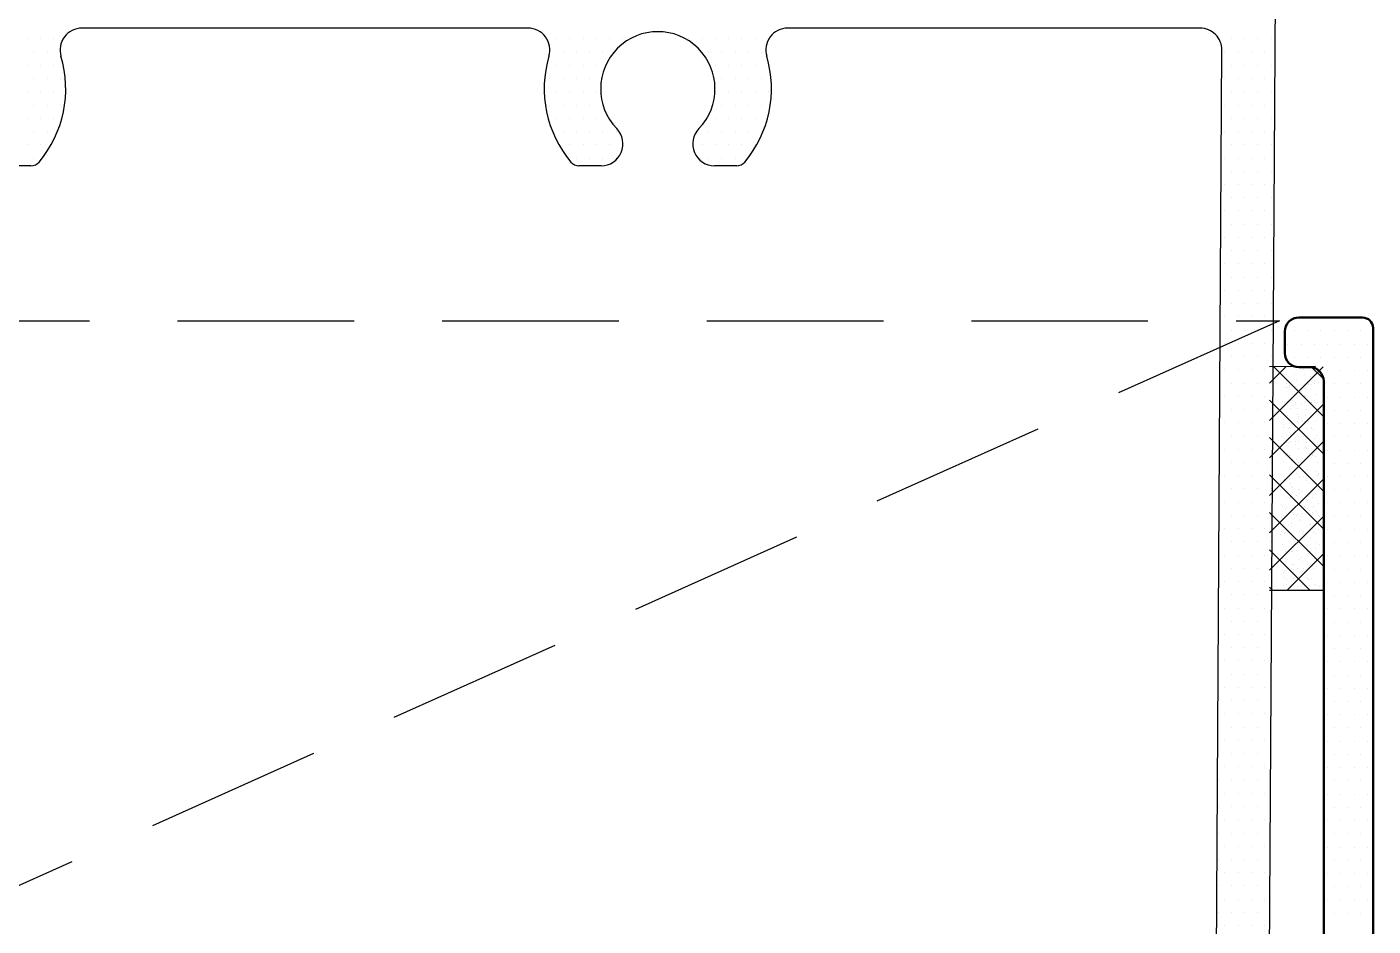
# Model space of a CAD drawing. Header units: inches. Extents: x 3.8 to 36.3, y 0.9 to 43.6.
# Drawn here: x 8.806 to 10.713, y 6.39 to 7.664 of the extents above; entities that cross this region are included whole.
import ezdxf

# ---------------------------------------------------------------- set-up
doc = ezdxf.new("R2010")
doc.units = ezdxf.units.IN
doc.header["$MEASUREMENT"] = 0
doc.linetypes.add('HIDDEN', pattern=[0.375, 0.25, -0.125])
for name, color, linetype in [('R-SWTS-DET1', 1, 'Continuous'), ('R-SWTS-DET3', 5, 'Continuous'), ('R-SWTS-PAT1', 5, 'Continuous')]:
    doc.layers.add(name, color=color, linetype=linetype)

msp = doc.modelspace()

# ---------------------------------------------------------------- linework, layer by layer
at = {"layer": 'R-SWTS-DET1', "lineweight": 30}
for p, q in [((10.57459, 7.7217), (10.56255, 5.75187)), ((9.51573, 7.66179), (8.88364, 7.66179)), ((10.46804, 7.66179), (9.88364, 7.66179)), ((10.48814, 5.84833), (10.49904, 7.6306)), ((8.8114, 7.46679), (8.78006, 7.46679)), ((9.61931, 7.46679), (9.58797, 7.46679)), ((9.8114, 7.46679), (9.78006, 7.46679))]:
    msp.add_line(p, q, dxfattribs=at)
at = {"layer": 'R-SWTS-DET1', "lineweight": 50}
for p, q in [((10.6982, 7.25183), (10.6082, 7.25183)), ((10.5882, 7.23183), (10.5882, 7.20149)), ((10.7132, 5.39183), (10.7132, 7.23683)), ((10.6082, 7.18149), (10.6232, 7.18149)), ((10.6432, 7.16149), (10.6432, 6.03446))]:
    msp.add_line(p, q, dxfattribs=at)
at = {"layer": 'R-SWTS-DET1'}
for p, q in [((10.63141, 7.18249), (10.5666, 7.18183)), ((10.6432, 6.86528), (10.5666, 6.86528))]:
    msp.add_line(p, q, dxfattribs=at)
at = {"layer": 'R-SWTS-DET1', "lineweight": 30}
for centre, radius, start, end in [((8.88364, 7.63079), 0.031, 90, 196.64604), ((9.51573, 7.63079), 0.031, 343.35396, 90), ((9.69969, 7.57579), 0.081, 315.85883, 224.14117), ((9.88364, 7.63079), 0.031, 90, 196.64604), ((10.46804, 7.63079), 0.031, 359.65, 90), ((8.69969, 7.57579), 0.161, 319.92157, 16.64604), ((9.69969, 7.57579), 0.161, 163.35396, 220.07843), ((9.69969, 7.57579), 0.161, 319.92157, 16.64604), ((9.61931, 7.49779), 0.031, 270, 44.14117), ((9.78006, 7.49779), 0.031, 135.85883, 270), ((8.8114, 7.48179), 0.015, 270, 319.92157), ((9.58797, 7.48179), 0.015, 220.07843, 270), ((9.8114, 7.48179), 0.015, 270, 319.92157)]:
    msp.add_arc(centre, radius, start, end, dxfattribs=at)
at = {"layer": 'R-SWTS-DET1', "lineweight": 50}
for centre, radius, start, end in [((10.6082, 7.23183), 0.02, 90, 180), ((10.6982, 7.23683), 0.015, 0, 90), ((10.6082, 7.20149), 0.02, 180, 270), ((10.6232, 7.16149), 0.02, 0, 90)]:
    msp.add_arc(centre, radius, start, end, dxfattribs=at)
at = {"layer": 'R-SWTS-DET3', "linetype": 'HIDDEN'}
for p, q in [((6.39424, 7.24707), (10.58059, 7.24707)), ((10.58059, 7.24707), (6.39424, 5.37207))]:
    msp.add_line(p, q, dxfattribs=at)
at = {"layer": 'R-SWTS-PAT1'}
for p, q in [((8.80618, 7.64649), (8.80618, 7.64649)), ((8.82493, 7.64649), (8.82493, 7.64649)), ((8.84368, 7.64649), (8.84368, 7.64649)), ((9.55618, 7.64649), (9.55618, 7.64649)), ((9.57493, 7.64649), (9.57493, 7.64649)), ((9.59368, 7.64649), (9.59368, 7.64649)), ((9.61243, 7.64649), (9.61243, 7.64649)), ((9.63118, 7.64649), (9.63118, 7.64649)), ((9.64993, 7.64649), (9.64993, 7.64649)), ((9.74368, 7.64649), (9.74368, 7.64649)), ((9.76243, 7.64649), (9.76243, 7.64649)), ((9.78118, 7.64649), (9.78118, 7.64649)), ((9.79993, 7.64649), (9.79993, 7.64649)), ((9.81868, 7.64649), (9.81868, 7.64649)), ((9.83743, 7.64649), (9.83743, 7.64649)), ((9.85618, 7.64649), (9.85618, 7.64649)), ((10.51243, 7.64649), (10.51243, 7.64649)), ((10.53118, 7.64649), (10.53118, 7.64649)), ((10.54993, 7.64649), (10.54993, 7.64649)), ((10.56868, 7.64649), (10.56868, 7.64649)), ((8.81555, 7.62774), (8.81555, 7.62774)), ((8.8343, 7.62774), (8.8343, 7.62774)), ((9.5468, 7.62774), (9.5468, 7.62774)), ((9.56555, 7.62774), (9.56555, 7.62774)), ((9.5843, 7.62774), (9.5843, 7.62774)), ((9.60305, 7.62774), (9.60305, 7.62774)), ((9.6218, 7.62774), (9.6218, 7.62774)), ((9.7718, 7.62774), (9.7718, 7.62774)), ((9.79055, 7.62774), (9.79055, 7.62774)), ((9.8093, 7.62774), (9.8093, 7.62774)), ((9.82805, 7.62774), (9.82805, 7.62774)), ((9.8468, 7.62774), (9.8468, 7.62774)), ((10.50305, 7.62774), (10.50305, 7.62774)), ((10.5218, 7.62774), (10.5218, 7.62774)), ((10.54055, 7.62774), (10.54055, 7.62774)), ((10.5593, 7.62774), (10.5593, 7.62774)), ((8.80618, 7.60899), (8.80618, 7.60899)), ((8.82493, 7.60899), (8.82493, 7.60899)), ((8.84368, 7.60899), (8.84368, 7.60899)), ((9.55618, 7.60899), (9.55618, 7.60899)), ((9.57493, 7.60899), (9.57493, 7.60899)), ((9.59368, 7.60899), (9.59368, 7.60899)), ((9.61243, 7.60899), (9.61243, 7.60899)), ((9.78118, 7.60899), (9.78118, 7.60899)), ((9.79993, 7.60899), (9.79993, 7.60899)), ((9.81868, 7.60899), (9.81868, 7.60899)), ((9.83743, 7.60899), (9.83743, 7.60899)), ((9.85618, 7.60899), (9.85618, 7.60899)), ((10.51243, 7.60899), (10.51243, 7.60899)), ((10.53118, 7.60899), (10.53118, 7.60899)), ((10.54993, 7.60899), (10.54993, 7.60899)), ((10.56868, 7.60899), (10.56868, 7.60899)), ((8.81555, 7.59024), (8.81555, 7.59024)), ((8.8343, 7.59024), (8.8343, 7.59024)), ((8.85305, 7.59024), (8.85305, 7.59024)), ((9.5468, 7.59024), (9.5468, 7.59024)), ((9.56555, 7.59024), (9.56555, 7.59024)), ((9.5843, 7.59024), (9.5843, 7.59024)), ((9.60305, 7.59024), (9.60305, 7.59024)), ((9.79055, 7.59024), (9.79055, 7.59024)), ((9.8093, 7.59024), (9.8093, 7.59024)), ((9.82805, 7.59024), (9.82805, 7.59024)), ((9.8468, 7.59024), (9.8468, 7.59024)), ((10.50305, 7.59024), (10.50305, 7.59024)), ((10.5218, 7.59024), (10.5218, 7.59024)), ((10.54055, 7.59024), (10.54055, 7.59024)), ((10.5593, 7.59024), (10.5593, 7.59024)), ((8.80618, 7.57149), (8.80618, 7.57149)), ((8.82493, 7.57149), (8.82493, 7.57149)), ((8.84368, 7.57149), (8.84368, 7.57149)), ((9.55618, 7.57149), (9.55618, 7.57149)), ((9.57493, 7.57149), (9.57493, 7.57149)), ((9.59368, 7.57149), (9.59368, 7.57149)), ((9.61243, 7.57149), (9.61243, 7.57149)), ((9.78118, 7.57149), (9.78118, 7.57149)), ((9.79993, 7.57149), (9.79993, 7.57149)), ((9.81868, 7.57149), (9.81868, 7.57149)), ((9.83743, 7.57149), (9.83743, 7.57149)), ((9.85618, 7.57149), (9.85618, 7.57149)), ((10.51243, 7.57149), (10.51243, 7.57149)), ((10.53118, 7.57149), (10.53118, 7.57149)), ((10.54993, 7.57149), (10.54993, 7.57149)), ((10.56868, 7.57149), (10.56868, 7.57149)), ((8.81555, 7.55274), (8.81555, 7.55274)), ((8.8343, 7.55274), (8.8343, 7.55274)), ((8.85305, 7.55274), (8.85305, 7.55274)), ((9.5468, 7.55274), (9.5468, 7.55274)), ((9.56555, 7.55274), (9.56555, 7.55274)), ((9.5843, 7.55274), (9.5843, 7.55274)), ((9.60305, 7.55274), (9.60305, 7.55274)), ((9.6218, 7.55274), (9.6218, 7.55274)), ((9.79055, 7.55274), (9.79055, 7.55274)), ((9.8093, 7.55274), (9.8093, 7.55274)), ((9.82805, 7.55274), (9.82805, 7.55274)), ((9.8468, 7.55274), (9.8468, 7.55274)), ((10.50305, 7.55274), (10.50305, 7.55274)), ((10.5218, 7.55274), (10.5218, 7.55274)), ((10.54055, 7.55274), (10.54055, 7.55274)), ((10.5593, 7.55274), (10.5593, 7.55274)), ((8.80618, 7.53399), (8.80618, 7.53399)), ((8.82493, 7.53399), (8.82493, 7.53399)), ((8.84368, 7.53399), (8.84368, 7.53399)), ((9.55618, 7.53399), (9.55618, 7.53399)), ((9.57493, 7.53399), (9.57493, 7.53399)), ((9.59368, 7.53399), (9.59368, 7.53399)), ((9.61243, 7.53399), (9.61243, 7.53399)), ((9.78118, 7.53399), (9.78118, 7.53399)), ((9.79993, 7.53399), (9.79993, 7.53399)), ((9.81868, 7.53399), (9.81868, 7.53399)), ((9.83743, 7.53399), (9.83743, 7.53399)), ((10.51243, 7.53399), (10.51243, 7.53399)), ((10.53118, 7.53399), (10.53118, 7.53399)), ((10.54993, 7.53399), (10.54993, 7.53399)), ((10.56868, 7.53399), (10.56868, 7.53399)), ((8.81555, 7.51524), (8.81555, 7.51524)), ((8.8343, 7.51524), (8.8343, 7.51524)), ((9.56555, 7.51524), (9.56555, 7.51524)), ((9.5843, 7.51524), (9.5843, 7.51524)), ((9.60305, 7.51524), (9.60305, 7.51524)), ((9.6218, 7.51524), (9.6218, 7.51524)), ((9.64055, 7.51524), (9.64055, 7.51524)), ((9.7718, 7.51524), (9.7718, 7.51524)), ((9.79055, 7.51524), (9.79055, 7.51524)), ((9.8093, 7.51524), (9.8093, 7.51524)), ((9.82805, 7.51524), (9.82805, 7.51524)), ((9.8468, 7.51524), (9.8468, 7.51524)), ((10.50305, 7.51524), (10.50305, 7.51524)), ((10.5218, 7.51524), (10.5218, 7.51524)), ((10.54055, 7.51524), (10.54055, 7.51524)), ((10.5593, 7.51524), (10.5593, 7.51524)), ((8.80618, 7.49649), (8.80618, 7.49649)), ((8.81555, 7.47774), (8.81555, 7.47774)), ((8.82493, 7.49649), (8.82493, 7.49649)), ((9.57493, 7.49649), (9.57493, 7.49649)), ((9.5843, 7.47774), (9.5843, 7.47774)), ((9.59368, 7.49649), (9.59368, 7.49649)), ((9.60305, 7.47774), (9.60305, 7.47774)), ((9.61243, 7.49649), (9.61243, 7.49649)), ((9.6218, 7.47774), (9.6218, 7.47774)), ((9.63118, 7.49649), (9.63118, 7.49649)), ((9.64055, 7.47774), (9.64055, 7.47774)), ((9.64993, 7.49649), (9.64993, 7.49649)), ((9.76243, 7.49649), (9.76243, 7.49649)), ((9.7718, 7.47774), (9.7718, 7.47774)), ((9.78118, 7.49649), (9.78118, 7.49649)), ((9.79055, 7.47774), (9.79055, 7.47774)), ((9.79993, 7.49649), (9.79993, 7.49649)), ((9.8093, 7.47774), (9.8093, 7.47774)), ((9.81868, 7.49649), (9.81868, 7.49649)), ((9.83743, 7.49649), (9.83743, 7.49649)), ((10.50305, 7.47774), (10.50305, 7.47774)), ((10.51243, 7.49649), (10.51243, 7.49649)), ((10.5218, 7.47774), (10.5218, 7.47774)), ((10.53118, 7.49649), (10.53118, 7.49649)), ((10.54055, 7.47774), (10.54055, 7.47774)), ((10.54993, 7.49649), (10.54993, 7.49649)), ((10.5593, 7.47774), (10.5593, 7.47774)), ((10.56868, 7.49649), (10.56868, 7.49649)), ((10.51243, 7.45899), (10.51243, 7.45899)), ((10.53118, 7.45899), (10.53118, 7.45899)), ((10.54993, 7.45899), (10.54993, 7.45899)), ((10.56868, 7.45899), (10.56868, 7.45899)), ((10.50305, 7.44024), (10.50305, 7.44024)), ((10.5218, 7.44024), (10.5218, 7.44024)), ((10.54055, 7.44024), (10.54055, 7.44024)), ((10.5593, 7.44024), (10.5593, 7.44024)), ((10.51243, 7.42149), (10.51243, 7.42149)), ((10.53118, 7.42149), (10.53118, 7.42149)), ((10.54993, 7.42149), (10.54993, 7.42149)), ((10.56868, 7.42149), (10.56868, 7.42149)), ((10.50305, 7.40274), (10.50305, 7.40274)), ((10.5218, 7.40274), (10.5218, 7.40274)), ((10.54055, 7.40274), (10.54055, 7.40274)), ((10.5593, 7.40274), (10.5593, 7.40274)), ((10.51243, 7.38399), (10.51243, 7.38399)), ((10.53118, 7.38399), (10.53118, 7.38399)), ((10.54993, 7.38399), (10.54993, 7.38399)), ((10.56868, 7.38399), (10.56868, 7.38399)), ((10.50305, 7.36524), (10.50305, 7.36524)), ((10.5218, 7.36524), (10.5218, 7.36524)), ((10.54055, 7.36524), (10.54055, 7.36524)), ((10.5593, 7.36524), (10.5593, 7.36524)), ((10.51243, 7.34649), (10.51243, 7.34649)), ((10.53118, 7.34649), (10.53118, 7.34649)), ((10.54993, 7.34649), (10.54993, 7.34649)), ((10.56868, 7.34649), (10.56868, 7.34649)), ((10.50305, 7.32774), (10.50305, 7.32774)), ((10.5218, 7.32774), (10.5218, 7.32774)), ((10.54055, 7.32774), (10.54055, 7.32774)), ((10.5593, 7.32774), (10.5593, 7.32774)), ((10.51243, 7.30899), (10.51243, 7.30899)), ((10.53118, 7.30899), (10.53118, 7.30899)), ((10.54993, 7.30899), (10.54993, 7.30899)), ((10.56868, 7.30899), (10.56868, 7.30899)), ((10.50305, 7.29024), (10.50305, 7.29024)), ((10.5218, 7.29024), (10.5218, 7.29024)), ((10.54055, 7.29024), (10.54055, 7.29024)), ((10.5593, 7.29024), (10.5593, 7.29024)), ((10.51243, 7.27149), (10.51243, 7.27149)), ((10.53118, 7.27149), (10.53118, 7.27149)), ((10.54993, 7.27149), (10.54993, 7.27149)), ((10.56868, 7.27149), (10.56868, 7.27149)), ((10.50305, 7.25274), (10.50305, 7.25274)), ((10.5218, 7.25274), (10.5218, 7.25274)), ((10.54055, 7.25274), (10.54055, 7.25274)), ((10.5593, 7.25274), (10.5593, 7.25274)), ((10.61121, 7.25155), (10.61121, 7.25155)), ((10.62996, 7.25155), (10.62996, 7.25155)), ((10.64871, 7.25155), (10.64871, 7.25155)), ((10.66746, 7.25155), (10.66746, 7.25155)), ((10.68621, 7.25155), (10.68621, 7.25155)), ((10.51243, 7.23399), (10.51243, 7.23399)), ((10.53118, 7.23399), (10.53118, 7.23399)), ((10.54993, 7.23399), (10.54993, 7.23399)), ((10.56868, 7.23399), (10.56868, 7.23399)), ((10.60184, 7.2328), (10.60184, 7.2328)), ((10.62059, 7.2328), (10.62059, 7.2328)), ((10.63934, 7.2328), (10.63934, 7.2328)), ((10.65809, 7.2328), (10.65809, 7.2328)), ((10.67684, 7.2328), (10.67684, 7.2328)), ((10.69559, 7.2328), (10.69559, 7.2328)), ((10.50305, 7.21524), (10.50305, 7.21524)), ((10.5218, 7.21524), (10.5218, 7.21524)), ((10.54055, 7.21524), (10.54055, 7.21524)), ((10.5593, 7.21524), (10.5593, 7.21524)), ((10.59246, 7.21405), (10.59246, 7.21405)), ((10.61121, 7.21405), (10.61121, 7.21405)), ((10.62996, 7.21405), (10.62996, 7.21405)), ((10.64871, 7.21405), (10.64871, 7.21405)), ((10.66746, 7.21405), (10.66746, 7.21405)), ((10.68621, 7.21405), (10.68621, 7.21405)), ((10.70496, 7.21405), (10.70496, 7.21405)), ((10.51243, 7.19649), (10.51243, 7.19649)), ((10.53118, 7.19649), (10.53118, 7.19649)), ((10.54993, 7.19649), (10.54993, 7.19649)), ((10.56868, 7.19649), (10.56868, 7.19649)), ((10.60184, 7.1953), (10.60184, 7.1953)), ((10.62059, 7.1953), (10.62059, 7.1953)), ((10.63934, 7.1953), (10.63934, 7.1953)), ((10.65809, 7.1953), (10.65809, 7.1953)), ((10.67684, 7.1953), (10.67684, 7.1953)), ((10.69559, 7.1953), (10.69559, 7.1953)), ((10.50305, 7.17774), (10.50305, 7.17774)), ((10.5218, 7.17774), (10.5218, 7.17774)), ((10.54055, 7.17774), (10.54055, 7.17774)), ((10.5593, 7.17774), (10.5593, 7.17774)), ((10.5666, 7.15894), (10.58949, 7.18183)), ((10.5666, 7.10591), (10.64252, 7.18183)), ((10.6432, 7.11128), (10.57265, 7.18183)), ((10.58553, 7.17787), (10.58553, 7.17787)), ((10.61518, 7.17805), (10.61518, 7.17805)), ((10.6432, 7.16432), (10.62568, 7.18183)), ((10.64871, 7.17655), (10.64871, 7.17655)), ((10.66746, 7.17655), (10.66746, 7.17655)), ((10.68621, 7.17655), (10.68621, 7.17655)), ((10.70496, 7.17655), (10.70496, 7.17655)), ((10.51243, 7.15899), (10.51243, 7.15899)), ((10.53118, 7.15899), (10.53118, 7.15899)), ((10.54993, 7.15899), (10.54993, 7.15899)), ((10.56868, 7.15899), (10.56868, 7.15899)), ((10.58512, 7.16928), (10.58512, 7.16928)), ((10.59068, 7.17131), (10.59068, 7.17131)), ((10.59087, 7.15886), (10.59087, 7.15886)), ((10.59507, 7.16016), (10.59507, 7.16016)), ((10.59509, 7.15617), (10.59509, 7.15617)), ((10.59692, 7.15847), (10.59692, 7.15847)), ((10.60219, 7.17154), (10.60219, 7.17154)), ((10.60288, 7.15426), (10.60288, 7.15426)), ((10.6042, 7.16194), (10.6042, 7.16194)), ((10.61626, 7.17119), (10.61626, 7.17119)), ((10.61646, 7.15605), (10.61646, 7.15605)), ((10.62167, 7.15673), (10.62167, 7.15673)), ((10.62201, 7.15891), (10.62201, 7.15891)), ((10.62514, 7.16893), (10.62514, 7.16893)), ((10.62623, 7.15623), (10.62623, 7.15623)), ((10.62698, 7.16724), (10.62698, 7.16724)), ((10.6298, 7.15781), (10.6298, 7.15781)), ((10.63037, 7.16227), (10.63037, 7.16227)), ((10.63333, 7.1716), (10.63333, 7.1716)), ((10.63568, 7.15927), (10.63568, 7.15927)), ((10.65809, 7.1578), (10.65809, 7.1578)), ((10.67684, 7.1578), (10.67684, 7.1578)), ((10.69559, 7.1578), (10.69559, 7.1578)), ((10.50305, 7.14024), (10.50305, 7.14024)), ((10.5218, 7.14024), (10.5218, 7.14024)), ((10.54055, 7.14024), (10.54055, 7.14024)), ((10.5593, 7.14024), (10.5593, 7.14024)), ((10.6432, 7.05825), (10.5666, 7.13485)), ((10.58954, 7.15251), (10.58954, 7.15251)), ((10.59131, 7.15204), (10.59131, 7.15204)), ((10.59475, 7.15319), (10.59475, 7.15319)), ((10.60483, 7.14267), (10.60483, 7.14267)), ((10.60562, 7.15049), (10.60562, 7.15049)), ((10.61027, 7.1465), (10.61027, 7.1465)), ((10.61557, 7.14137), (10.61557, 7.14137)), ((10.61689, 7.15192), (10.61689, 7.15192)), ((10.61741, 7.13969), (10.61741, 7.13969)), ((10.631, 7.143), (10.631, 7.143)), ((10.64871, 7.13905), (10.64871, 7.13905)), ((10.66746, 7.13905), (10.66746, 7.13905)), ((10.68621, 7.13905), (10.68621, 7.13905)), ((10.70496, 7.13905), (10.70496, 7.13905)), ((10.51243, 7.12149), (10.51243, 7.12149)), ((10.53118, 7.12149), (10.53118, 7.12149)), ((10.54993, 7.12149), (10.54993, 7.12149)), ((10.5666, 7.05288), (10.6432, 7.12948)), ((10.56868, 7.12149), (10.56868, 7.12149)), ((10.58518, 7.12604), (10.58518, 7.12604)), ((10.58551, 7.1326), (10.58551, 7.1326)), ((10.5872, 7.1214), (10.5872, 7.1214)), ((10.58735, 7.13091), (10.58735, 7.13091)), ((10.59194, 7.13278), (10.59194, 7.13278)), ((10.59605, 7.12294), (10.59605, 7.12294)), ((10.59876, 7.12783), (10.59876, 7.12783)), ((10.59895, 7.13382), (10.59895, 7.13382)), ((10.60316, 7.13113), (10.60316, 7.13113)), ((10.60397, 7.12851), (10.60397, 7.12851)), ((10.60546, 7.1234), (10.60546, 7.1234)), ((10.6121, 7.12958), (10.6121, 7.12958)), ((10.61752, 7.13265), (10.61752, 7.13265)), ((10.61834, 7.12146), (10.61834, 7.12146)), ((10.62568, 7.13137), (10.62568, 7.13137)), ((10.62611, 7.13171), (10.62611, 7.13171)), ((10.63009, 7.13387), (10.63009, 7.13387)), ((10.63089, 7.13206), (10.63089, 7.13206)), ((10.63163, 7.12373), (10.63163, 7.12373)), ((10.6343, 7.13119), (10.6343, 7.13119)), ((10.63607, 7.12259), (10.63607, 7.12259)), ((10.65809, 7.1203), (10.65809, 7.1203)), ((10.67684, 7.1203), (10.67684, 7.1203)), ((10.69559, 7.1203), (10.69559, 7.1203)), ((10.50305, 7.10274), (10.50305, 7.10274)), ((10.5218, 7.10274), (10.5218, 7.10274)), ((10.54055, 7.10274), (10.54055, 7.10274)), ((10.5593, 7.10274), (10.5593, 7.10274)), ((10.58627, 7.10029), (10.58627, 7.10029)), ((10.59257, 7.11351), (10.59257, 7.11351)), ((10.5944, 7.10136), (10.5944, 7.10136)), ((10.59528, 7.09636), (10.59528, 7.09636)), ((10.60601, 7.11382), (10.60601, 7.11382)), ((10.60609, 7.10413), (10.60609, 7.10413)), ((10.60702, 7.10877), (10.60702, 7.10877)), ((10.60785, 7.11213), (10.60785, 7.11213)), ((10.60798, 7.10315), (10.60798, 7.10315)), ((10.61124, 7.10609), (10.61124, 7.10609)), ((10.61319, 7.10384), (10.61319, 7.10384)), ((10.61655, 7.10416), (10.61655, 7.10416)), ((10.61815, 7.11338), (10.61815, 7.11338)), ((10.62132, 7.10491), (10.62132, 7.10491)), ((10.62642, 7.09642), (10.62642, 7.09642)), ((10.63226, 7.10447), (10.63226, 7.10447)), ((10.6349, 7.10669), (10.6349, 7.10669)), ((10.64871, 7.10155), (10.64871, 7.10155)), ((10.66746, 7.10155), (10.66746, 7.10155)), ((10.68621, 7.10155), (10.68621, 7.10155)), ((10.70496, 7.10155), (10.70496, 7.10155)), ((10.51243, 7.08399), (10.51243, 7.08399)), ((10.53118, 7.08399), (10.53118, 7.08399)), ((10.54993, 7.08399), (10.54993, 7.08399)), ((10.6432, 7.00522), (10.5666, 7.08182)), ((10.56868, 7.08399), (10.56868, 7.08399)), ((10.58396, 7.08368), (10.58396, 7.08368)), ((10.58649, 7.09538), (10.58649, 7.09538)), ((10.58817, 7.08099), (10.58817, 7.08099)), ((10.5932, 7.09424), (10.5932, 7.09424)), ((10.59644, 7.08626), (10.59644, 7.08626)), ((10.59828, 7.08457), (10.59828, 7.08457)), ((10.60672, 7.08486), (10.60672, 7.08486)), ((10.6151, 7.08373), (10.6151, 7.08373)), ((10.6172, 7.07847), (10.6172, 7.07847)), ((10.61878, 7.09412), (10.61878, 7.09412)), ((10.61931, 7.08105), (10.61931, 7.08105)), ((10.62241, 7.07916), (10.62241, 7.07916)), ((10.6265, 7.09503), (10.6265, 7.09503)), ((10.62835, 7.09335), (10.62835, 7.09335)), ((10.63054, 7.08023), (10.63054, 7.08023)), ((10.63289, 7.0852), (10.63289, 7.0852)), ((10.65809, 7.0828), (10.65809, 7.0828)), ((10.67684, 7.0828), (10.67684, 7.0828)), ((10.69559, 7.0828), (10.69559, 7.0828)), ((10.50305, 7.06524), (10.50305, 7.06524)), ((10.5218, 7.06524), (10.5218, 7.06524)), ((10.54055, 7.06524), (10.54055, 7.06524)), ((10.5593, 7.06524), (10.5593, 7.06524)), ((10.5666, 6.99984), (10.6432, 7.07645)), ((10.58688, 7.0587), (10.58688, 7.0587)), ((10.59028, 7.07493), (10.59028, 7.07493)), ((10.59203, 7.05864), (10.59203, 7.05864)), ((10.59383, 7.07497), (10.59383, 7.07497)), ((10.59549, 7.07561), (10.59549, 7.07561)), ((10.60335, 7.07132), (10.60335, 7.07132)), ((10.60362, 7.07668), (10.60362, 7.07668)), ((10.60698, 7.0766), (10.60698, 7.0766)), ((10.60735, 7.06559), (10.60735, 7.06559)), ((10.61694, 7.06748), (10.61694, 7.06748)), ((10.61878, 7.06579), (10.61878, 7.06579)), ((10.61941, 7.07485), (10.61941, 7.07485)), ((10.62317, 7.05869), (10.62317, 7.05869)), ((10.63352, 7.06593), (10.63352, 7.06593)), ((10.6345, 7.07138), (10.6345, 7.07138)), ((10.64871, 7.06405), (10.64871, 7.06405)), ((10.66746, 7.06405), (10.66746, 7.06405)), ((10.68621, 7.06405), (10.68621, 7.06405)), ((10.70496, 7.06405), (10.70496, 7.06405)), ((10.51243, 7.04649), (10.51243, 7.04649)), ((10.53118, 7.04649), (10.53118, 7.04649)), ((10.54993, 7.04649), (10.54993, 7.04649)), ((10.56868, 7.04649), (10.56868, 7.04649)), ((10.58592, 7.04846), (10.58592, 7.04846)), ((10.58872, 7.05701), (10.58872, 7.05701)), ((10.59446, 7.0557), (10.59446, 7.0557)), ((10.59625, 7.05595), (10.59625, 7.05595)), ((10.59742, 7.04904), (10.59742, 7.04904)), ((10.5995, 7.05025), (10.5995, 7.05025)), ((10.60471, 7.05094), (10.60471, 7.05094)), ((10.60737, 7.03992), (10.60737, 7.03992)), ((10.60798, 7.04633), (10.60798, 7.04633)), ((10.61143, 7.04628), (10.61143, 7.04628)), ((10.61284, 7.05201), (10.61284, 7.05201)), ((10.62004, 7.05558), (10.62004, 7.05558)), ((10.62642, 7.0538), (10.62642, 7.0538)), ((10.62739, 7.05601), (10.62739, 7.05601)), ((10.62748, 7.05782), (10.62748, 7.05782)), ((10.63163, 7.05448), (10.63163, 7.05448)), ((10.63415, 7.04666), (10.63415, 7.04666)), ((10.65809, 7.0453), (10.65809, 7.0453)), ((10.67684, 7.0453), (10.67684, 7.0453)), ((10.69559, 7.0453), (10.69559, 7.0453)), ((10.50305, 7.02774), (10.50305, 7.02774)), ((10.5218, 7.02774), (10.5218, 7.02774)), ((10.54055, 7.02774), (10.54055, 7.02774)), ((10.5593, 7.02774), (10.5593, 7.02774)), ((10.6432, 6.95218), (10.5666, 7.02879)), ((10.5666, 6.94681), (10.6432, 7.02342)), ((10.58701, 7.02272), (10.58701, 7.02272)), ((10.58785, 7.02148), (10.58785, 7.02148)), ((10.58837, 7.02118), (10.58837, 7.02118)), ((10.59509, 7.03643), (10.59509, 7.03643)), ((10.59514, 7.02379), (10.59514, 7.02379)), ((10.60011, 7.0336), (10.60011, 7.0336)), ((10.60433, 7.03091), (10.60433, 7.03091)), ((10.60861, 7.02706), (10.60861, 7.02706)), ((10.60872, 7.02557), (10.60872, 7.02557)), ((10.60922, 7.03823), (10.60922, 7.03823)), ((10.61393, 7.02626), (10.61393, 7.02626)), ((10.61792, 7.03026), (10.61792, 7.03026)), ((10.61951, 7.02124), (10.61951, 7.02124)), ((10.62067, 7.03631), (10.62067, 7.03631)), ((10.62206, 7.02733), (10.62206, 7.02733)), ((10.62787, 7.02114), (10.62787, 7.02114)), ((10.63125, 7.03365), (10.63125, 7.03365)), ((10.63478, 7.02739), (10.63478, 7.02739)), ((10.63547, 7.03097), (10.63547, 7.03097)), ((10.63564, 7.02912), (10.63564, 7.02912)), ((10.64871, 7.02655), (10.64871, 7.02655)), ((10.66746, 7.02655), (10.66746, 7.02655)), ((10.68621, 7.02655), (10.68621, 7.02655)), ((10.70496, 7.02655), (10.70496, 7.02655)), ((10.51243, 7.00899), (10.51243, 7.00899)), ((10.53118, 7.00899), (10.53118, 7.00899)), ((10.54993, 7.00899), (10.54993, 7.00899)), ((10.56868, 7.00899), (10.56868, 7.00899)), ((10.58223, 7.00682), (10.58223, 7.00682)), ((10.59572, 7.01717), (10.59572, 7.01717)), ((10.59781, 7.01236), (10.59781, 7.01236)), ((10.59965, 7.01067), (10.59965, 7.01067)), ((10.60819, 7.00855), (10.60819, 7.00855)), ((10.60835, 7.0027), (10.60835, 7.0027)), ((10.60924, 7.00779), (10.60924, 7.00779)), ((10.6124, 7.00587), (10.6124, 7.00587)), ((10.61794, 7.0009), (10.61794, 7.0009)), ((10.6213, 7.01704), (10.6213, 7.01704)), ((10.62315, 7.00158), (10.62315, 7.00158)), ((10.62971, 7.01945), (10.62971, 7.01945)), ((10.63128, 7.00265), (10.63128, 7.00265)), ((10.63541, 7.00812), (10.63541, 7.00812)), ((10.65809, 7.0078), (10.65809, 7.0078)), ((10.67684, 7.0078), (10.67684, 7.0078)), ((10.69559, 7.0078), (10.69559, 7.0078)), ((10.50305, 6.99024), (10.50305, 6.99024)), ((10.5218, 6.99024), (10.5218, 6.99024)), ((10.54055, 6.99024), (10.54055, 6.99024)), ((10.5593, 6.99024), (10.5593, 6.99024)), ((10.58286, 6.98755), (10.58286, 6.98755)), ((10.58512, 6.98346), (10.58512, 6.98346)), ((10.58824, 6.9848), (10.58824, 6.9848)), ((10.59009, 6.98311), (10.59009, 6.98311)), ((10.59103, 6.99735), (10.59103, 6.99735)), ((10.59623, 6.99804), (10.59623, 6.99804)), ((10.59635, 6.9979), (10.59635, 6.9979)), ((10.59644, 6.99614), (10.59644, 6.99614)), ((10.60436, 6.99911), (10.60436, 6.99911)), ((10.60987, 6.98852), (10.60987, 6.98852)), ((10.61626, 6.98351), (10.61626, 6.98351)), ((10.6183, 6.99358), (10.6183, 6.99358)), ((10.62015, 6.99189), (10.62015, 6.99189)), ((10.62193, 6.99777), (10.62193, 6.99777)), ((10.62758, 6.9962), (10.62758, 6.9962)), ((10.62885, 6.98392), (10.62885, 6.98392)), ((10.63604, 6.98886), (10.63604, 6.98886)), ((10.64871, 6.98905), (10.64871, 6.98905)), ((10.66746, 6.98905), (10.66746, 6.98905)), ((10.68621, 6.98905), (10.68621, 6.98905)), ((10.70496, 6.98905), (10.70496, 6.98905)), ((10.51243, 6.97149), (10.51243, 6.97149)), ((10.53118, 6.97149), (10.53118, 6.97149)), ((10.54993, 6.97149), (10.54993, 6.97149)), ((10.6432, 6.89915), (10.5666, 6.97576)), ((10.5666, 6.89378), (10.6432, 6.97038)), ((10.56868, 6.97149), (10.56868, 6.97149)), ((10.58349, 6.96828), (10.58349, 6.96828)), ((10.58666, 6.97089), (10.58666, 6.97089)), ((10.58934, 6.98077), (10.58934, 6.98077)), ((10.59698, 6.97863), (10.59698, 6.97863)), ((10.59879, 6.97514), (10.59879, 6.97514)), ((10.60025, 6.97267), (10.60025, 6.97267)), ((10.60452, 6.9711), (10.60452, 6.9711)), ((10.60545, 6.97336), (10.60545, 6.97336)), ((10.60874, 6.96602), (10.60874, 6.96602)), ((10.6105, 6.96925), (10.6105, 6.96925)), ((10.61058, 6.96433), (10.61058, 6.96433)), ((10.61358, 6.97443), (10.61358, 6.97443)), ((10.62048, 6.98083), (10.62048, 6.98083)), ((10.62256, 6.97851), (10.62256, 6.97851)), ((10.62716, 6.97622), (10.62716, 6.97622)), ((10.63237, 6.9769), (10.63237, 6.9769)), ((10.63566, 6.97116), (10.63566, 6.97116)), ((10.63667, 6.96959), (10.63667, 6.96959)), ((10.65809, 6.9703), (10.65809, 6.9703)), ((10.67684, 6.9703), (10.67684, 6.9703)), ((10.69559, 6.9703), (10.69559, 6.9703)), ((10.50305, 6.95274), (10.50305, 6.95274)), ((10.5218, 6.95274), (10.5218, 6.95274)), ((10.54055, 6.95274), (10.54055, 6.95274)), ((10.5593, 6.95274), (10.5593, 6.95274)), ((10.58255, 6.94445), (10.58255, 6.94445)), ((10.58412, 6.94901), (10.58412, 6.94901)), ((10.58775, 6.94514), (10.58775, 6.94514)), ((10.58922, 6.94758), (10.58922, 6.94758)), ((10.5932, 6.95842), (10.5932, 6.95842)), ((10.59588, 6.94621), (10.59588, 6.94621)), ((10.59741, 6.95573), (10.59741, 6.95573)), ((10.59761, 6.95936), (10.59761, 6.95936)), ((10.60947, 6.948), (10.60947, 6.948)), ((10.61113, 6.94999), (10.61113, 6.94999)), ((10.61259, 6.94606), (10.61259, 6.94606)), ((10.61467, 6.94868), (10.61467, 6.94868)), ((10.61928, 6.95636), (10.61928, 6.95636)), ((10.6228, 6.94975), (10.6228, 6.94975)), ((10.62319, 6.95924), (10.62319, 6.95924)), ((10.62434, 6.95847), (10.62434, 6.95847)), ((10.62855, 6.95579), (10.62855, 6.95579)), ((10.62923, 6.94724), (10.62923, 6.94724)), ((10.63108, 6.94555), (10.63108, 6.94555)), ((10.63638, 6.95154), (10.63638, 6.95154)), ((10.64871, 6.95155), (10.64871, 6.95155)), ((10.66746, 6.95155), (10.66746, 6.95155)), ((10.68621, 6.95155), (10.68621, 6.95155)), ((10.70496, 6.95155), (10.70496, 6.95155)), ((10.51243, 6.93399), (10.51243, 6.93399)), ((10.53118, 6.93399), (10.53118, 6.93399)), ((10.54993, 6.93399), (10.54993, 6.93399)), ((10.56868, 6.93399), (10.56868, 6.93399)), ((10.58475, 6.92974), (10.58475, 6.92974)), ((10.59824, 6.94009), (10.59824, 6.94009)), ((10.59917, 6.93846), (10.59917, 6.93846)), ((10.60102, 6.93677), (10.60102, 6.93677)), ((10.60127, 6.93337), (10.60127, 6.93337)), ((10.60549, 6.93069), (10.60549, 6.93069)), ((10.60972, 6.9288), (10.60972, 6.9288)), ((10.61176, 6.93072), (10.61176, 6.93072)), ((10.62382, 6.93997), (10.62382, 6.93997)), ((10.63202, 6.92507), (10.63202, 6.92507)), ((10.63241, 6.93343), (10.63241, 6.93343)), ((10.63663, 6.93074), (10.63663, 6.93074)), ((10.65809, 6.9328), (10.65809, 6.9328)), ((10.67684, 6.9328), (10.67684, 6.9328)), ((10.69559, 6.9328), (10.69559, 6.9328)), ((10.50305, 6.91524), (10.50305, 6.91524)), ((10.5218, 6.91524), (10.5218, 6.91524)), ((10.54055, 6.91524), (10.54055, 6.91524)), ((10.5593, 6.91524), (10.5593, 6.91524)), ((10.62404, 6.86528), (10.5666, 6.92272)), ((10.58242, 6.90559), (10.58242, 6.90559)), ((10.58538, 6.91048), (10.58538, 6.91048)), ((10.58953, 6.92096), (10.58953, 6.92096)), ((10.58961, 6.9109), (10.58961, 6.9109)), ((10.59113, 6.86528), (10.6432, 6.91735)), ((10.59145, 6.90922), (10.59145, 6.90922)), ((10.59177, 6.91978), (10.59177, 6.91978)), ((10.59697, 6.92046), (10.59697, 6.92046)), ((10.59887, 6.92082), (10.59887, 6.92082)), ((10.6051, 6.92153), (10.6051, 6.92153)), ((10.60935, 6.90833), (10.60935, 6.90833)), ((10.61239, 6.91145), (10.61239, 6.91145)), ((10.61357, 6.90565), (10.61357, 6.90565)), ((10.61869, 6.92332), (10.61869, 6.92332)), ((10.61967, 6.91968), (10.61967, 6.91968)), ((10.62067, 6.92102), (10.62067, 6.92102)), ((10.62151, 6.91799), (10.62151, 6.91799)), ((10.62389, 6.924), (10.62389, 6.924)), ((10.62445, 6.9207), (10.62445, 6.9207)), ((10.63021, 6.91002), (10.63021, 6.91002)), ((10.64871, 6.91405), (10.64871, 6.91405)), ((10.66746, 6.91405), (10.66746, 6.91405)), ((10.68621, 6.91405), (10.68621, 6.91405)), ((10.70496, 6.91405), (10.70496, 6.91405)), ((10.51243, 6.89649), (10.51243, 6.89649)), ((10.53118, 6.89649), (10.53118, 6.89649)), ((10.54993, 6.89649), (10.54993, 6.89649)), ((10.56868, 6.89649), (10.56868, 6.89649)), ((10.58601, 6.89121), (10.58601, 6.89121)), ((10.58741, 6.89331), (10.58741, 6.89331)), ((10.59761, 6.89592), (10.59761, 6.89592)), ((10.5995, 6.90156), (10.5995, 6.90156)), ((10.60015, 6.90124), (10.60015, 6.90124)), ((10.60099, 6.8951), (10.60099, 6.8951)), ((10.60619, 6.89578), (10.60619, 6.89578)), ((10.6101, 6.89212), (10.6101, 6.89212)), ((10.61195, 6.89043), (10.61195, 6.89043)), ((10.61302, 6.89218), (10.61302, 6.89218)), ((10.61432, 6.89685), (10.61432, 6.89685)), ((10.62508, 6.90143), (10.62508, 6.90143)), ((10.62791, 6.89864), (10.62791, 6.89864)), ((10.62875, 6.89598), (10.62875, 6.89598)), ((10.63311, 6.89933), (10.63311, 6.89933)), ((10.65809, 6.8953), (10.65809, 6.8953)), ((10.67684, 6.8953), (10.67684, 6.8953)), ((10.69559, 6.8953), (10.69559, 6.8953)), ((10.50305, 6.87774), (10.50305, 6.87774)), ((10.5218, 6.87774), (10.5218, 6.87774)), ((10.54055, 6.87774), (10.54055, 6.87774)), ((10.5593, 6.87774), (10.5593, 6.87774)), ((10.57101, 6.86528), (10.5666, 6.86969)), ((10.58628, 6.88324), (10.58628, 6.88324)), ((10.58664, 6.87194), (10.58664, 6.87194)), ((10.5905, 6.88055), (10.5905, 6.88055)), ((10.59059, 6.87369), (10.59059, 6.87369)), ((10.59663, 6.86863), (10.59663, 6.86863)), ((10.60013, 6.88229), (10.60013, 6.88229)), ((10.60568, 6.87088), (10.60568, 6.87088)), ((10.61021, 6.87042), (10.61021, 6.87042)), ((10.61365, 6.87291), (10.61365, 6.87291)), ((10.61541, 6.87111), (10.61541, 6.87111)), ((10.61743, 6.88329), (10.61743, 6.88329)), ((10.62065, 6.88246), (10.62065, 6.88246)), ((10.62164, 6.88061), (10.62164, 6.88061)), ((10.62354, 6.87218), (10.62354, 6.87218)), ((10.62571, 6.88217), (10.62571, 6.88217)), ((10.6306, 6.87334), (10.6306, 6.87334)), ((10.63244, 6.87165), (10.63244, 6.87165)), ((10.63682, 6.87093), (10.63682, 6.87093)), ((10.64871, 6.87655), (10.64871, 6.87655)), ((10.66746, 6.87655), (10.66746, 6.87655)), ((10.68621, 6.87655), (10.68621, 6.87655)), ((10.70496, 6.87655), (10.70496, 6.87655)), ((10.51243, 6.85899), (10.51243, 6.85899)), ((10.53118, 6.85899), (10.53118, 6.85899)), ((10.54993, 6.85899), (10.54993, 6.85899)), ((10.56868, 6.85899), (10.56868, 6.85899)), ((10.65809, 6.8578), (10.65809, 6.8578)), ((10.67684, 6.8578), (10.67684, 6.8578)), ((10.69559, 6.8578), (10.69559, 6.8578)), ((10.50305, 6.84024), (10.50305, 6.84024)), ((10.5218, 6.84024), (10.5218, 6.84024)), ((10.54055, 6.84024), (10.54055, 6.84024)), ((10.5593, 6.84024), (10.5593, 6.84024)), ((10.64871, 6.83905), (10.64871, 6.83905)), ((10.66746, 6.83905), (10.66746, 6.83905)), ((10.68621, 6.83905), (10.68621, 6.83905)), ((10.70496, 6.83905), (10.70496, 6.83905)), ((10.51243, 6.82149), (10.51243, 6.82149)), ((10.53118, 6.82149), (10.53118, 6.82149)), ((10.54993, 6.82149), (10.54993, 6.82149)), ((10.56868, 6.82149), (10.56868, 6.82149)), ((10.65809, 6.8203), (10.65809, 6.8203)), ((10.67684, 6.8203), (10.67684, 6.8203)), ((10.69559, 6.8203), (10.69559, 6.8203)), ((10.50305, 6.80274), (10.50305, 6.80274)), ((10.5218, 6.80274), (10.5218, 6.80274)), ((10.54055, 6.80274), (10.54055, 6.80274)), ((10.5593, 6.80274), (10.5593, 6.80274)), ((10.64871, 6.80155), (10.64871, 6.80155)), ((10.66746, 6.80155), (10.66746, 6.80155)), ((10.68621, 6.80155), (10.68621, 6.80155)), ((10.70496, 6.80155), (10.70496, 6.80155)), ((10.51243, 6.78399), (10.51243, 6.78399)), ((10.53118, 6.78399), (10.53118, 6.78399)), ((10.54993, 6.78399), (10.54993, 6.78399)), ((10.56868, 6.78399), (10.56868, 6.78399)), ((10.65809, 6.7828), (10.65809, 6.7828)), ((10.67684, 6.7828), (10.67684, 6.7828)), ((10.69559, 6.7828), (10.69559, 6.7828)), ((10.50305, 6.76524), (10.50305, 6.76524)), ((10.5218, 6.76524), (10.5218, 6.76524)), ((10.54055, 6.76524), (10.54055, 6.76524)), ((10.5593, 6.76524), (10.5593, 6.76524)), ((10.64871, 6.76405), (10.64871, 6.76405)), ((10.66746, 6.76405), (10.66746, 6.76405)), ((10.68621, 6.76405), (10.68621, 6.76405)), ((10.70496, 6.76405), (10.70496, 6.76405)), ((10.49368, 6.74649), (10.49368, 6.74649)), ((10.51243, 6.74649), (10.51243, 6.74649)), ((10.53118, 6.74649), (10.53118, 6.74649)), ((10.54993, 6.74649), (10.54993, 6.74649)), ((10.65809, 6.7453), (10.65809, 6.7453)), ((10.67684, 6.7453), (10.67684, 6.7453)), ((10.69559, 6.7453), (10.69559, 6.7453)), ((10.50305, 6.72774), (10.50305, 6.72774)), ((10.5218, 6.72774), (10.5218, 6.72774)), ((10.54055, 6.72774), (10.54055, 6.72774)), ((10.5593, 6.72774), (10.5593, 6.72774)), ((10.64871, 6.72655), (10.64871, 6.72655)), ((10.66746, 6.72655), (10.66746, 6.72655)), ((10.68621, 6.72655), (10.68621, 6.72655)), ((10.70496, 6.72655), (10.70496, 6.72655)), ((10.49368, 6.70899), (10.49368, 6.70899)), ((10.51243, 6.70899), (10.51243, 6.70899)), ((10.53118, 6.70899), (10.53118, 6.70899)), ((10.54993, 6.70899), (10.54993, 6.70899)), ((10.65809, 6.7078), (10.65809, 6.7078)), ((10.67684, 6.7078), (10.67684, 6.7078)), ((10.69559, 6.7078), (10.69559, 6.7078)), ((10.50305, 6.69024), (10.50305, 6.69024)), ((10.5218, 6.69024), (10.5218, 6.69024)), ((10.54055, 6.69024), (10.54055, 6.69024)), ((10.5593, 6.69024), (10.5593, 6.69024)), ((10.64871, 6.68905), (10.64871, 6.68905)), ((10.66746, 6.68905), (10.66746, 6.68905)), ((10.68621, 6.68905), (10.68621, 6.68905)), ((10.70496, 6.68905), (10.70496, 6.68905)), ((10.49368, 6.67149), (10.49368, 6.67149)), ((10.51243, 6.67149), (10.51243, 6.67149)), ((10.53118, 6.67149), (10.53118, 6.67149)), ((10.54993, 6.67149), (10.54993, 6.67149)), ((10.65809, 6.6703), (10.65809, 6.6703)), ((10.67684, 6.6703), (10.67684, 6.6703)), ((10.69559, 6.6703), (10.69559, 6.6703)), ((10.50305, 6.65274), (10.50305, 6.65274)), ((10.5218, 6.65274), (10.5218, 6.65274)), ((10.54055, 6.65274), (10.54055, 6.65274)), ((10.5593, 6.65274), (10.5593, 6.65274)), ((10.64871, 6.65155), (10.64871, 6.65155)), ((10.66746, 6.65155), (10.66746, 6.65155)), ((10.68621, 6.65155), (10.68621, 6.65155)), ((10.70496, 6.65155), (10.70496, 6.65155)), ((10.49368, 6.63399), (10.49368, 6.63399)), ((10.51243, 6.63399), (10.51243, 6.63399)), ((10.53118, 6.63399), (10.53118, 6.63399)), ((10.54993, 6.63399), (10.54993, 6.63399)), ((10.65809, 6.6328), (10.65809, 6.6328)), ((10.67684, 6.6328), (10.67684, 6.6328)), ((10.69559, 6.6328), (10.69559, 6.6328)), ((10.50305, 6.61524), (10.50305, 6.61524)), ((10.5218, 6.61524), (10.5218, 6.61524)), ((10.54055, 6.61524), (10.54055, 6.61524)), ((10.5593, 6.61524), (10.5593, 6.61524)), ((10.64871, 6.61405), (10.64871, 6.61405)), ((10.66746, 6.61405), (10.66746, 6.61405)), ((10.68621, 6.61405), (10.68621, 6.61405)), ((10.70496, 6.61405), (10.70496, 6.61405)), ((10.49368, 6.59649), (10.49368, 6.59649)), ((10.51243, 6.59649), (10.51243, 6.59649)), ((10.53118, 6.59649), (10.53118, 6.59649)), ((10.54993, 6.59649), (10.54993, 6.59649)), ((10.65809, 6.5953), (10.65809, 6.5953)), ((10.67684, 6.5953), (10.67684, 6.5953)), ((10.69559, 6.5953), (10.69559, 6.5953)), ((10.50305, 6.57774), (10.50305, 6.57774)), ((10.5218, 6.57774), (10.5218, 6.57774)), ((10.54055, 6.57774), (10.54055, 6.57774)), ((10.5593, 6.57774), (10.5593, 6.57774)), ((10.64871, 6.57655), (10.64871, 6.57655)), ((10.66746, 6.57655), (10.66746, 6.57655)), ((10.68621, 6.57655), (10.68621, 6.57655)), ((10.70496, 6.57655), (10.70496, 6.57655)), ((10.49368, 6.55899), (10.49368, 6.55899)), ((10.51243, 6.55899), (10.51243, 6.55899)), ((10.53118, 6.55899), (10.53118, 6.55899)), ((10.54993, 6.55899), (10.54993, 6.55899)), ((10.65809, 6.5578), (10.65809, 6.5578)), ((10.67684, 6.5578), (10.67684, 6.5578)), ((10.69559, 6.5578), (10.69559, 6.5578)), ((10.50305, 6.54024), (10.50305, 6.54024)), ((10.5218, 6.54024), (10.5218, 6.54024)), ((10.54055, 6.54024), (10.54055, 6.54024)), ((10.5593, 6.54024), (10.5593, 6.54024)), ((10.64871, 6.53905), (10.64871, 6.53905)), ((10.66746, 6.53905), (10.66746, 6.53905)), ((10.68621, 6.53905), (10.68621, 6.53905)), ((10.70496, 6.53905), (10.70496, 6.53905)), ((10.49368, 6.52149), (10.49368, 6.52149)), ((10.51243, 6.52149), (10.51243, 6.52149)), ((10.53118, 6.52149), (10.53118, 6.52149)), ((10.54993, 6.52149), (10.54993, 6.52149)), ((10.65809, 6.5203), (10.65809, 6.5203)), ((10.67684, 6.5203), (10.67684, 6.5203)), ((10.69559, 6.5203), (10.69559, 6.5203)), ((10.50305, 6.50274), (10.50305, 6.50274)), ((10.5218, 6.50274), (10.5218, 6.50274)), ((10.54055, 6.50274), (10.54055, 6.50274)), ((10.5593, 6.50274), (10.5593, 6.50274)), ((10.64871, 6.50155), (10.64871, 6.50155)), ((10.66746, 6.50155), (10.66746, 6.50155)), ((10.68621, 6.50155), (10.68621, 6.50155)), ((10.70496, 6.50155), (10.70496, 6.50155)), ((10.49368, 6.48399), (10.49368, 6.48399)), ((10.51243, 6.48399), (10.51243, 6.48399)), ((10.53118, 6.48399), (10.53118, 6.48399)), ((10.54993, 6.48399), (10.54993, 6.48399)), ((10.65809, 6.4828), (10.65809, 6.4828)), ((10.67684, 6.4828), (10.67684, 6.4828)), ((10.69559, 6.4828), (10.69559, 6.4828)), ((10.50305, 6.46524), (10.50305, 6.46524)), ((10.5218, 6.46524), (10.5218, 6.46524)), ((10.54055, 6.46524), (10.54055, 6.46524)), ((10.5593, 6.46524), (10.5593, 6.46524)), ((10.64871, 6.46405), (10.64871, 6.46405)), ((10.66746, 6.46405), (10.66746, 6.46405)), ((10.68621, 6.46405), (10.68621, 6.46405)), ((10.70496, 6.46405), (10.70496, 6.46405)), ((10.49368, 6.44649), (10.49368, 6.44649)), ((10.51243, 6.44649), (10.51243, 6.44649)), ((10.53118, 6.44649), (10.53118, 6.44649)), ((10.54993, 6.44649), (10.54993, 6.44649)), ((10.65809, 6.4453), (10.65809, 6.4453)), ((10.67684, 6.4453), (10.67684, 6.4453)), ((10.69559, 6.4453), (10.69559, 6.4453)), ((10.50305, 6.42774), (10.50305, 6.42774)), ((10.5218, 6.42774), (10.5218, 6.42774)), ((10.54055, 6.42774), (10.54055, 6.42774)), ((10.5593, 6.42774), (10.5593, 6.42774)), ((10.64871, 6.42655), (10.64871, 6.42655)), ((10.66746, 6.42655), (10.66746, 6.42655)), ((10.68621, 6.42655), (10.68621, 6.42655)), ((10.70496, 6.42655), (10.70496, 6.42655)), ((10.49368, 6.40899), (10.49368, 6.40899)), ((10.50305, 6.39024), (10.50305, 6.39024)), ((10.51243, 6.40899), (10.51243, 6.40899)), ((10.5218, 6.39024), (10.5218, 6.39024)), ((10.53118, 6.40899), (10.53118, 6.40899)), ((10.54055, 6.39024), (10.54055, 6.39024)), ((10.54993, 6.40899), (10.54993, 6.40899)), ((10.5593, 6.39024), (10.5593, 6.39024)), ((10.65809, 6.4078), (10.65809, 6.4078)), ((10.67684, 6.4078), (10.67684, 6.4078)), ((10.69559, 6.4078), (10.69559, 6.4078))]:
    msp.add_line(p, q, dxfattribs=at)

doc.saveas('drawing.dxf')
